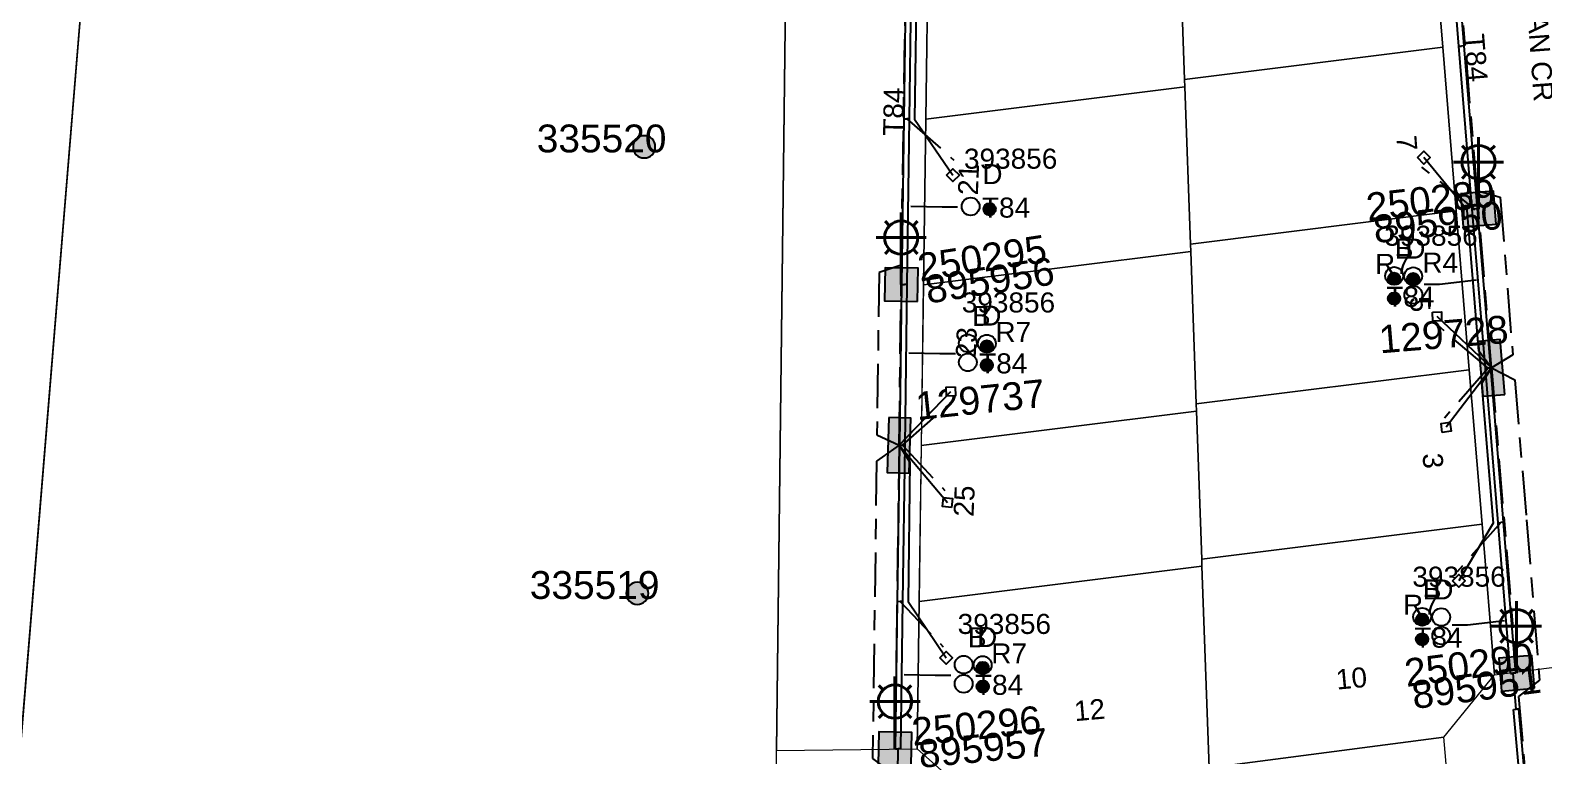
# Model space of a CAD drawing. Header units: metres. Extents: x 301589 to 305563, y 6268713 to 6270518.
# Drawn here: x 303999 to 304135, y 6269248.5 to 6269313.6 of the extents above; entities that cross this region are included whole.
import ezdxf
from ezdxf.enums import TextEntityAlignment as Align

# ---------------------------------------------------------------- set-up
doc = ezdxf.new("R2010")
doc.units = ezdxf.units.M
doc.linetypes.add('Cable Exist UG', pattern=[8.2, 4, -1.2, 1.8, -1.2])
doc.layers.get('0').update_dxf_attribs({"color": 6})
for name, color, linetype in [('_User Miscellaneous12', 7, 'Continuous'), ('Duct_SP_EXT', 7, 'Continuous'), ('Equip_SP_SL_EXT', 7, 'Continuous'), ('Mains_LV_EXT', 5, 'Continuous'), ('Mains_LV_SL_EXT', 4, 'Continuous'), ('Services_SP_EXT', 7, 'Continuous'), ('SupportsOH_SP_TR_HV_LV_SL_EXT', 7, 'Continuous'), ('SupportsUG_SP_LV_EXT', 7, 'Continuous'), ('SupportsUG_SP_LV_SL_EXT', 7, 'Continuous'), ('Trench_SP_EXT', 7, 'Continuous')]:
    doc.layers.add(name, color=color, linetype=linetype)
doc.layers.add('Cadastre Land Parcels_SP_EXT', color=7, linetype='Continuous', lineweight=5)
doc.layers.add('Cadastre Roads_SP_EXT', color=9, linetype='Continuous', lineweight=5)
doc.styles.add('COLUMN_LABEL', font='arial.ttf')
doc.styles.add('iecARIAL', font='arial.ttf', dxfattribs={"height": 2})
doc.styles.add('POLE_LABEL', font='arial.ttf')
doc.styles.get("Standard").update_dxf_attribs({"font": 'arial.ttf'})

# ---------------------------------------------------------------- blocks, each defined once
blk = doc.blocks.new('COLUMN_EXT')
blk.add_hatch(color=256).paths.add_polyline_path([(-1.49, 1.48), (-1.49, -1.49), (1.48, -1.49), (1.48, 1.48)])
blk.add_lwpolyline([(-1.49, -1.49), (1.48, -1.49), (1.48, 1.48), (-1.49, 1.48)], close=True)
for tag, height, style, flags, p in [('ASSET_NUM', 2.5, 'COLUMN_LABEL', 8, (2, 2)), ('STRUCTURE_PLANT_NUMBER', 0.2, 'POLE_LABEL', 9, (1.81, 0.03)), ('STREET_CODE', 0.2, 'COLUMN_LABEL', 9, (1.81, -0.2))]:
    blk.add_attdef(tag, text='', height=height, dxfattribs=dict(style=style, flags=flags)).set_placement(p, align=Align.MIDDLE_LEFT)
at = {"flags": 9}
for tag, p in [('COLUMN_TYPE', (1.81, -0.4)), ('OWNED_BY', (1.81, -0.6)), ('STATE', (1.81, -0.8)), ('USAGE', (1.81, -1)), ('LEGEND', (1.81, -1.2)), ('LOCATION', (1.81, -1.4)), ('STREETNAME', (1.81, -1.6)), ('SUBURB', (1.81, -1.8)), ('NOTES', (1.81, -2))]:
    blk.add_attdef(tag, text='', height=0.2, dxfattribs=at).set_placement(p, align=Align.MIDDLE_LEFT)
at = {"flags": 1}
blk.add_attdef('Z', (1.81, -2.35), '', height=0.2, dxfattribs=at)
blk = doc.blocks.new('PILLAR_EXT')
blk.add_hatch(color=256).paths.add_polyline_path([(-2.475, 0.99), (-2.475, -0.99), (2.475, -0.99), (2.475, 0.99)])
blk.add_lwpolyline([(-2.475, -0.99), (2.475, -0.99), (2.475, 0.99), (-2.475, 0.99)], close=True)
at = {"style": 'iecARIAL', "flags": 8}
blk.add_attdef('ASSET_NUM', (1.5, 3.5), '', height=2.5, dxfattribs=at)
for tag, p, flags in [('OWNED_BY', (0, -0.2), 9), ('STATE', (0, -0.4), 9), ('SUPPORT_TYPE', (0, -0.6), 9), ('USAGE', (0, -0.8), 9), ('LEGEND', (0, -1), 9), ('LOCATION', (0, -1.2), 9), ('NOTES', (0, -1.4), 9), ('STREETNAME', (0, -1.8), 9), ('SUBURB', (0, -2), 1), ('PARENT', (0, -1.6), 9)]:
    blk.add_attdef(tag, p, '', height=0.2, dxfattribs=dict(flags=flags))
blk = doc.blocks.new('DUCT_EXT')
blk.add_circle((0, 0.8), 0.8)
at = {"flags": 1}
blk.add_attdef('Z', (0, 0), '', height=0.2, dxfattribs=at)
at = {"flags": 9}
for tag, p in [('DUCT_CODE', (0, 0)), ('XSECT_TYPE', (0, -0.2)), ('STATE', (0, -0.6)), ('FB_REFERENCE', (0, -0.4)), ('NOTES', (0, -0.8))]:
    blk.add_attdef(tag, text='', height=0.2, dxfattribs=at).set_placement(p, align=Align.MIDDLE_LEFT)
blk = doc.blocks.new('SL_LANTERN_EXT')
at = {"lineweight": 40}
for p, q in [((-1.46, 5.68), (-1.06, 5.28)), ((0, 1.97), (0, 6.47)), ((1.46, 5.68), (1.06, 5.28)), ((-2.25, 4.22), (2.25, 4.22)), ((-1.46, 2.76), (-1.06, 3.16)), ((0, 0), (0, 2.72)), ((1.46, 2.76), (1.06, 3.16))]:
    blk.add_line(p, q, dxfattribs=at)
blk.add_circle((0, 4.22), 1.5, dxfattribs=at)
at = {"style": 'iecARIAL', "flags": 8}
blk.add_attdef('ASSET_NUM', (1.5, 1.5), '', height=2.5, dxfattribs=at)
for tag, p, height, flags in [('CONSTRUCTED_VOLTAGE', (0.98, -0.65), 0.2, 9), ('CONTROL_TYPE', (0.98, -0.85), 0.2, 9), ('LANTERN_PURPOSE', (0.98, -1.05), 0.2, 9), ('LANTERN_TYPE', (0.98, -1.25), 0.2, 9), ('NO_PHASES', (0.98, -1.45), 0.2, 9), ('LNUMBER', (2.18, -3.25), 2.5, 8), ('OPERATING_VOLTAGE', (0.98, -1.65), 0.2, 9), ('ORIENTATION', (0.98, -1.85), 0.2, 9), ('OWNED_BY', (0.98, -2.05), 0.2, 9), ('STATE', (0.98, -2.25), 0.2, 9), ('USAGE', (0.98, -2.45), 0.2, 9), ('CEXIST', (0.98, -2.65), 0.2, 9), ('CNEW', (0.98, -2.85), 0.2, 9), ('CNUMBER', (0.98, -3.05), 0.2, 9), ('CREMOVE', (0.98, -3.25), 0.2, 9), ('CREPLACE', (0.98, -3.45), 0.2, 9), ('LKINGHEIGHT', (0.98, -3.65), 0.2, 9), ('LBRACKET', (0.98, -3.85), 0.2, 9), ('LBRACKETVOCAB', (0.98, -4.05), 0.2, 9), ('LCATEGORY', (0.98, -4.25), 0.2, 9), ('LCHARGE1', (0.98, -4.45), 0.2, 9), ('LCHARGE1PERCENT', (0.98, -4.65), 0.2, 9), ('LCHARGE2', (0.98, -4.85), 0.2, 9), ('LCHARGE2PERCENT', (0.98, -5.05), 0.2, 9), ('LCHARGE3', (0.98, -5.25), 0.2, 9), ('LCHARGE3PERCENT', (0.98, -5.45), 0.2, 9), ('LEXIST', (0.98, -5.65), 0.2, 9), ('LLAMP', (0.98, -5.85), 0.2, 9), ('LLAMPVOCAB', (0.98, -6.05), 0.2, 9), ('LMAST', (0.98, -6.25), 0.2, 9), ('LMASTVOCAB', (0.98, -6.45), 0.2, 9), ('LNEW', (0.98, -6.65), 0.2, 9), ('LANTNUMBER', (0.98, -6.85), 0.2, 9), ('LOUTREACH', (0.98, -7.25), 0.2, 9), ('LOUTREACHVOCAB', (0.98, -7.45), 0.2, 9), ('LRATECODE', (0.98, -7.65), 0.2, 9), ('LREMOVE', (0.98, -7.85), 0.2, 9), ('LREPLACE', (0.98, -8.05), 0.2, 9), ('LTYPE', (0.98, -8.25), 0.2, 9), ('STREETNAME', (0.98, -9.25), 0.2, 9), ('SUBURB', (0.98, -9.45), 0.2, 1), ('LTYPEVOCAB', (0.98, -8.45), 0.2, 9), ('LEGEND', (0.98, -8.65), 0.2, 9), ('LOCATION', (0.98, -8.85), 0.2, 9), ('NOTES', (0.98, -9.05), 0.2, 9)]:
    blk.add_attdef(tag, p, '', height=height, dxfattribs=dict(flags=flags))
blk = doc.blocks.new('CCP_EXT')
at = {"flags": 9}
for tag, p in [('LEGEND', (0, -1.4)), ('STATE', (0, -1.8)), ('LIFE_SUPPORT', (0, -1.6)), ('NOTES', (0, -2))]:
    blk.add_attdef(tag, text='', height=0.2, dxfattribs=at).set_placement(p, align=Align.MIDDLE_LEFT)
blk.add_wipeout([(0, 0.57), (0.57, 0), (0, -0.57), (-0.57, 0)])
blk.add_lwpolyline([(-0.57, 0), (0, 0.57), (0.57, 0), (0, -0.57), (-0.57, 0)])
at = {"flags": 1}
blk.add_attdef('Z', (0, 0), '', height=0.2, dxfattribs=at)
at = {"flags": 9}
for tag, p in [('CCP_TYPE', (0, 0)), ('CONSTRUCTED_VOLTAGE', (0, -0.2)), ('OPERATING_VOLTAGE', (0, -0.6)), ('ORIENTATION', (0, -0.8)), ('OWNED_BY', (0, -1)), ('NO_PHASES', (0, -0.4)), ('USAGE', (0, -1.2))]:
    blk.add_attdef(tag, text='', height=0.2, dxfattribs=at).set_placement(p, align=Align.MIDDLE_LEFT)
blk = doc.blocks.new('POLE_EXT')
blk.add_hatch(color=256).paths.add_polyline_path([(-1, 0, 1), (1, 0, 1)])
blk.add_lwpolyline([(-1, 0, 1), (1, 0, 1)], format="xyb", close=True)
for tag, height, flags, p in [('pNumber', 2.5, 8, (-17.84, 2.07)), ('OWNED_BY', 0.2, 9, (1.35, -0.4)), ('SPECIAL_USE', 0.2, 9, (1.35, -0.8)), ('STATE', 0.2, 9, (1.35, -1)), ('cLV', 0.2, 9, (1.35, -1.4)), ('PARENT', 0.2, 9, (1.35, -0.6)), ('USAGE', 0.2, 9, (1.35, -1.2)), ('hDepth', 0.2, 9, (1.35, -1.6)), ('hDia', 0.2, 9, (1.35, -1.8)), ('cHV', 0.2, 9, (1.35, -2)), ('LBRACKET', 0.2, 9, (1.35, -2.2)), ('LExisting', 0.2, 9, (1.35, -2.4)), ('LANTNUMBER', 0.2, 9, (1.35, -2.6)), ('LOther', 0.2, 9, (1.35, -2.8)), ('cLinedev', 0.2, 9, (1.35, -3.4)), ('pExisting', 0.2, 9, (1.35, -3.8)), ('LRemove', 0.2, 9, (1.35, -3)), ('LEGEND', 0.2, 9, (1.35, -3.2)), ('LOCATION', 0.2, 9, (1.35, -3.6)), ('PFNUMBER', 0.2, 9, (1.35, -4)), ('pFooting', 0.2, 9, (1.35, -4.4)), ('pNew', 0.2, 9, (1.35, -4.6)), ('pRelocate', 0.2, 9, (1.35, -5)), ('pRemove', 0.2, 9, (1.35, -5.2)), ('pReplace', 0.2, 9, (1.35, -5.4)), ('NEWPFNUMBER', 0.2, 9, (1.35, -4.2)), ('pStay', 0.2, 9, (1.35, -5.6)), ('pType', 0.2, 9, (1.35, -5.8)), ('cspan', 0.2, 9, (1.35, -6)), ('STREETNAME', 0.2, 9, (1.35, -6.2)), ('SUBURB', 0.2, 9, (1.35, -6.4)), ('NOTES', 0.2, 9, (1.35, -6.6)), ('MAINTAINED_BY', 0.2, 9, (1.36, -6.81)), ('OPERATED_BY', 0.2, 9, (1.36, -7.01))]:
    blk.add_attdef(tag, text='', height=height, dxfattribs=dict(flags=flags)).set_placement(p, align=Align.MIDDLE_LEFT)
at = {"style": 'POLE_LABEL'}
for tag, height, flags, p in [('ASSET_NUM', 2.5, 8, (2, 2)), ('STRUCTURE_PLANT_NUMBER', 0.2, 9, (1.35, 0.03)), ('STREET_CODE', 0.2, 9, (1.35, -0.2))]:
    blk.add_attdef(tag, text='', height=height, dxfattribs=dict(at, flags=flags)).set_placement(p, align=Align.MIDDLE_LEFT)
at = {"flags": 1}
blk.add_attdef('Z', (1.35, -7.33), '', height=0.2, dxfattribs=at)
blk = doc.blocks.new('CABLE_LARGE_EXT')
h = blk.add_hatch(color=256)
edge = h.paths.add_edge_path()
edge.add_arc((0, 0.55), 0.55, 0, 360)
blk.add_circle((0, 0.55), 0.55)
at = {"flags": 1}
blk.add_attdef('Z', (0, 0), '', height=0.2, dxfattribs=at)
at = {"flags": 9}
for tag, p in [('COND_CODE', (0, 0)), ('STATE', (0, -0.4)), ('XSECT_SIZE', (0, -0.6)), ('FB_REFERENCE', (0, -0.2)), ('NOTES', (0, -0.8))]:
    blk.add_attdef(tag, text='', height=0.2, dxfattribs=at).set_placement(p, align=Align.MIDDLE_LEFT)

msp = doc.modelspace()

# ---------------------------------------------------------------- linework, layer by layer
at = {"layer": '_User Miscellaneous12'}
for p, q in [((304127.338, 6269312.157), (304126.094, 6269327.305)), ((304127.816, 6269312.196), (304126.572, 6269327.344)), ((304077.497, 6269305.639), (304077.702, 6269320.993)), ((304077.977, 6269305.632), (304078.182, 6269320.987)), ((304127.338, 6269312.157), (304127.577, 6269312.177)), ((304128.53, 6269297.512), (304127.338, 6269312.157)), ((304127.816, 6269312.196), (304127.577, 6269312.177)), ((304129.008, 6269297.551), (304127.816, 6269312.196)), ((304077.292, 6269290.761), (304077.497, 6269305.639)), ((304077.497, 6269305.639), (304077.737, 6269305.636)), ((304077.977, 6269305.632), (304077.737, 6269305.636)), ((304077.771, 6269290.755), (304077.977, 6269305.632)), ((304128.53, 6269297.511), (304128.769, 6269297.531)), ((304128.53, 6269297.512), (304128.769, 6269297.531)), ((304129.72, 6269283.225), (304128.53, 6269297.511)), ((304129.008, 6269297.551), (304128.769, 6269297.531)), ((304129.008, 6269297.551), (304128.769, 6269297.531)), ((304130.198, 6269283.265), (304129.008, 6269297.551)), ((304077.094, 6269276.332), (304077.292, 6269290.761)), ((304077.292, 6269290.761), (304077.531, 6269290.758)), ((304077.292, 6269290.761), (304077.531, 6269290.758)), ((304077.771, 6269290.755), (304077.531, 6269290.758)), ((304077.771, 6269290.755), (304077.531, 6269290.758)), ((304077.574, 6269276.325), (304077.771, 6269290.755)), ((304129.72, 6269283.225), (304129.959, 6269283.245)), ((304129.72, 6269283.225), (304129.959, 6269283.245)), ((304130.86, 6269269.375), (304129.72, 6269283.225)), ((304130.198, 6269283.265), (304129.959, 6269283.245)), ((304130.198, 6269283.264), (304129.959, 6269283.245)), ((304131.339, 6269269.415), (304130.198, 6269283.264)), ((304076.903, 6269262.322), (304077.094, 6269276.332)), ((304077.094, 6269276.332), (304077.334, 6269276.329)), ((304077.094, 6269276.332), (304077.334, 6269276.329)), ((304077.574, 6269276.325), (304077.334, 6269276.329)), ((304077.574, 6269276.325), (304077.334, 6269276.329)), ((304077.383, 6269262.315), (304077.574, 6269276.325)), ((304130.86, 6269269.375), (304131.1, 6269269.395)), ((304131.976, 6269255.826), (304130.86, 6269269.375)), ((304131.339, 6269269.415), (304131.1, 6269269.395)), ((304132.454, 6269255.865), (304131.339, 6269269.415)), ((304076.724, 6269249.092), (304076.903, 6269262.322)), ((304076.903, 6269262.322), (304077.143, 6269262.318)), ((304077.383, 6269262.315), (304077.143, 6269262.318)), ((304077.204, 6269249.086), (304077.383, 6269262.315)), ((304131.976, 6269255.826), (304132.215, 6269255.845)), ((304132.454, 6269255.865), (304132.215, 6269255.845)), ((304132.232, 6269252.604), (304132.471, 6269252.625)), ((304134.034, 6269232.651), (304132.232, 6269252.604)), ((304132.71, 6269252.647), (304132.471, 6269252.625)), ((304134.512, 6269232.694), (304132.71, 6269252.647)), ((304076.724, 6269249.092), (304076.964, 6269249.089)), ((304077.204, 6269249.086), (304076.964, 6269249.089))]:
    msp.add_line(p, q, dxfattribs=at)
at = {"layer": 'Cadastre Land Parcels_SP_EXT', "linetype": 'Continuous'}
for points in [[(304067.397, 6269363.794), (304058.53, 6269361.537), (304036.22, 6269360.145), (304016.749, 6269356.608), (304017.16, 6269353.643), (304011.299, 6269352.379), (304010.966, 6269354.852), (304006.695, 6269354.051), (303983.53, 6269071.668), (304064.024, 6269081.762), (304067.397, 6269363.794)], [(304125.882, 6269312.068), (304124.633, 6269327.24), (304102.136, 6269324.432), (304102.16, 6269323.779), (304102.682, 6269309.168), (304125.882, 6269312.068)], [(304102.706, 6269308.516), (304102.682, 6269309.168), (304102.16, 6269323.779), (304079.634, 6269320.964), (304079.428, 6269305.611), (304102.706, 6269308.516)], [(304127.091, 6269297.367), (304125.882, 6269312.068), (304102.682, 6269309.168), (304102.706, 6269308.516), (304103.211, 6269294.384), (304127.091, 6269297.367)], [(304103.235, 6269293.731), (304103.211, 6269294.384), (304102.706, 6269308.516), (304079.428, 6269305.611), (304079.228, 6269290.736), (304103.235, 6269293.731)], [(304128.264, 6269283.11), (304127.091, 6269297.367), (304103.211, 6269294.384), (304103.235, 6269293.731), (304103.725, 6269280.047), (304128.264, 6269283.11)], [(304103.748, 6269279.394), (304103.725, 6269280.047), (304103.235, 6269293.731), (304079.228, 6269290.736), (304079.033, 6269276.309), (304103.748, 6269279.394)], [(304129.405, 6269269.245), (304128.264, 6269283.11), (304103.725, 6269280.047), (304103.748, 6269279.394), (304104.224, 6269266.1), (304129.405, 6269269.245)], [(304104.247, 6269265.472), (304104.224, 6269266.1), (304103.748, 6269279.394), (304079.033, 6269276.309), (304078.846, 6269262.302), (304104.247, 6269265.472)], [(304125.981, 6269250.129), (304130.517, 6269255.728), (304129.405, 6269269.245), (304104.224, 6269266.1), (304104.247, 6269265.472), (304104.896, 6269247.368), (304125.981, 6269250.129)], [(304104.896, 6269247.368), (304104.247, 6269265.472), (304078.846, 6269262.302), (304078.668, 6269249.072), (304083.582, 6269244.709), (304104.896, 6269247.368)]]:
    msp.add_lwpolyline(points, close=True, dxfattribs=at)
at = {"layer": 'Cadastre Roads_SP_EXT', "linetype": 'Continuous'}
for points in [[(304067.397, 6269363.794), (304066.023, 6269248.942), (304078.668, 6269249.072), (304078.846, 6269262.302), (304079.034, 6269276.309), (304079.228, 6269290.736), (304079.428, 6269305.611), (304079.634, 6269320.964)], [(303997.242, 6269238.824), (304006.695, 6269354.051), (304006.695, 6269354.051), (303999.335, 6269352.678), (303993.178, 6269351.529)]]:
    msp.add_lwpolyline(points, dxfattribs=at)
msp.add_lwpolyline([(304105.468, 6269231.356), (304127.359, 6269234.225), (304125.981, 6269250.129), (304104.896, 6269247.368), (304083.582, 6269244.709), (304083.342, 6269228.593), (304105.468, 6269231.356)], close=True, dxfattribs=at)
at = {"layer": 'Duct_SP_EXT'}
for p, q in [((304127.338, 6269312.157), (304126.094, 6269327.305)), ((304127.816, 6269312.196), (304126.572, 6269327.344)), ((304077.497, 6269305.639), (304077.702, 6269320.993)), ((304077.977, 6269305.632), (304078.182, 6269320.987)), ((304127.338, 6269312.157), (304127.577, 6269312.177)), ((304128.53, 6269297.512), (304127.338, 6269312.157)), ((304127.816, 6269312.196), (304127.577, 6269312.177)), ((304129.008, 6269297.551), (304127.816, 6269312.196)), ((304077.292, 6269290.761), (304077.497, 6269305.639)), ((304077.497, 6269305.639), (304077.737, 6269305.636)), ((304077.977, 6269305.632), (304077.737, 6269305.636)), ((304077.771, 6269290.755), (304077.977, 6269305.632)), ((304128.53, 6269297.511), (304128.769, 6269297.531)), ((304128.53, 6269297.512), (304128.769, 6269297.531)), ((304129.72, 6269283.225), (304128.53, 6269297.511)), ((304129.008, 6269297.551), (304128.769, 6269297.531)), ((304129.008, 6269297.551), (304128.769, 6269297.531)), ((304130.198, 6269283.265), (304129.008, 6269297.551)), ((304077.094, 6269276.332), (304077.292, 6269290.761)), ((304077.292, 6269290.761), (304077.531, 6269290.758)), ((304077.292, 6269290.761), (304077.531, 6269290.758)), ((304077.771, 6269290.755), (304077.531, 6269290.758)), ((304077.771, 6269290.755), (304077.531, 6269290.758)), ((304077.574, 6269276.325), (304077.771, 6269290.755)), ((304129.72, 6269283.225), (304129.959, 6269283.245)), ((304129.72, 6269283.225), (304129.959, 6269283.245)), ((304130.86, 6269269.375), (304129.72, 6269283.225)), ((304130.198, 6269283.265), (304129.959, 6269283.245)), ((304130.198, 6269283.264), (304129.959, 6269283.245)), ((304131.339, 6269269.415), (304130.198, 6269283.264)), ((304076.903, 6269262.322), (304077.094, 6269276.332)), ((304077.094, 6269276.332), (304077.334, 6269276.329)), ((304077.094, 6269276.332), (304077.334, 6269276.329)), ((304077.574, 6269276.325), (304077.334, 6269276.329)), ((304077.574, 6269276.325), (304077.334, 6269276.329)), ((304077.383, 6269262.315), (304077.574, 6269276.325)), ((304130.86, 6269269.375), (304131.1, 6269269.395)), ((304131.976, 6269255.826), (304130.86, 6269269.375)), ((304131.339, 6269269.415), (304131.1, 6269269.395)), ((304132.454, 6269255.865), (304131.339, 6269269.415)), ((304076.724, 6269249.092), (304076.903, 6269262.322)), ((304076.903, 6269262.322), (304077.143, 6269262.318)), ((304077.383, 6269262.315), (304077.143, 6269262.318)), ((304077.204, 6269249.086), (304077.383, 6269262.315)), ((304131.976, 6269255.826), (304132.215, 6269255.845)), ((304132.454, 6269255.865), (304132.215, 6269255.845)), ((304132.232, 6269252.604), (304132.471, 6269252.625)), ((304134.034, 6269232.651), (304132.232, 6269252.604)), ((304132.71, 6269252.647), (304132.471, 6269252.625)), ((304134.512, 6269232.694), (304132.71, 6269252.647)), ((304076.724, 6269249.092), (304076.964, 6269249.089)), ((304077.204, 6269249.086), (304076.964, 6269249.089))]:
    msp.add_line(p, q, dxfattribs=at)
for points in [[(304082.28, 6269297.719), (304080.901, 6269297.72), (304078.102, 6269297.767)], [(304124.211, 6269290.803), (304125.6, 6269290.803), (304128.917, 6269291.192)], [(304082.09, 6269284.55), (304080.71, 6269284.55), (304077.909, 6269284.596)], [(304126.725, 6269260.205), (304128.113, 6269260.209), (304131.429, 6269260.607)], [(304081.67, 6269255.66), (304080.291, 6269255.661), (304077.492, 6269255.707)]]:
    msp.add_lwpolyline(points, dxfattribs=at)
at = {"layer": 'Mains_LV_EXT', "linetype": 'Cable Exist UG'}
for points in [[(304077.641, 6269320.996), (304077.218, 6269292.491), (304075.234, 6269291.855), (304075.234, 6269291.855), (304075.047, 6269277.279), (304077.034, 6269276.335)], [(304130.258, 6269283.275), (304132.351, 6269282.206), (304132.351, 6269282.206), (304133.399, 6269269.642), (304134.504, 6269255.944), (304134.56, 6269255.237), (304132.675, 6269253.764), (304132.675, 6269253.764), (304134.46, 6269233.668), (304134.46, 6269233.668), (304136.632, 6269231.912), (304137.841, 6269217.492), (304135.95, 6269216.461)], [(304077.034, 6269276.335), (304075.01, 6269274.916), (304075.01, 6269274.916), (304074.658, 6269248.211), (304076.619, 6269246.715), (304076.619, 6269246.715), (304076.327, 6269223.026), (304076.142, 6269209.286)]]:
    msp.add_lwpolyline(points, dxfattribs=at)
at = {"layer": 'Mains_LV_SL_EXT', "linetype": 'Cable Exist UG'}
for points in [[(304130.258, 6269283.275), (304129.084, 6269297.537)], [(304077.034, 6269276.335), (304077.231, 6269290.764)], [(304130.258, 6269283.275), (304132.514, 6269255.873)], [(304077.034, 6269276.335), (304076.665, 6269249.096)]]:
    msp.add_lwpolyline(points, dxfattribs=at)
at = {"layer": 'Trench_SP_EXT', "linetype": 'Cable Exist UG'}
for points in [[(304077.737, 6269305.635), (304081.954, 6269301.938)], [(304132.471, 6269252.625), (304132.215, 6269255.845)], [(304076.93, 6269246.958), (304076.964, 6269249.089)]]:
    msp.add_lwpolyline(points, dxfattribs=at)

# ---------------------------------------------------------------- block references
at = {"layer": 'Duct_SP_EXT'}
for name, p in [('DUCT_EXT', (304083.461, 6269296.967)), ('CABLE_LARGE_EXT', (304085.172, 6269296.97)), ('DUCT_EXT', (304121.517, 6269290.738)), ('DUCT_EXT', (304123.226, 6269290.708)), ('CABLE_LARGE_EXT', (304121.517, 6269290.738)), ('DUCT_EXT', (304123.232, 6269289.038)), ('CABLE_LARGE_EXT', (304123.226, 6269290.708)), ('CABLE_LARGE_EXT', (304121.508, 6269288.962)), ('DUCT_EXT', (304083.208, 6269284.692)), ('DUCT_EXT', (304084.917, 6269284.662)), ('CABLE_LARGE_EXT', (304084.917, 6269284.662)), ('DUCT_EXT', (304083.21, 6269282.979)), ('CABLE_LARGE_EXT', (304084.922, 6269282.983)), ('DUCT_EXT', (304124.032, 6269260.133)), ('CABLE_LARGE_EXT', (304124.032, 6269260.133)), ('DUCT_EXT', (304125.74, 6269260.107)), ('CABLE_LARGE_EXT', (304124.023, 6269258.359)), ('DUCT_EXT', (304125.745, 6269258.446)), ('DUCT_EXT', (304082.837, 6269255.829)), ('DUCT_EXT', (304084.545, 6269255.799)), ('CABLE_LARGE_EXT', (304084.545, 6269255.799)), ('DUCT_EXT', (304082.84, 6269254.117)), ('CABLE_LARGE_EXT', (304084.55, 6269254.12))]:
    msp.add_blockref(name, p, dxfattribs=at)
at = {"layer": 'Equip_SP_SL_EXT'}
ref = msp.add_blockref('SL_LANTERN_EXT', (304129.084, 6269297.537), dxfattribs=at)
ref.add_attrib('ASSET_NUM', '250289', dxfattribs={"layer": '0', "height": 2.5, "rotation": 6.60357, "style": 'iecARIAL'}).set_placement((304130.584, 6269299.037), align=Align.MIDDLE_RIGHT)
ref = msp.add_blockref('SL_LANTERN_EXT', (304077.231, 6269290.764), dxfattribs=at)
ref.add_attrib('ASSET_NUM', '250295', dxfattribs={"layer": '0', "height": 2.5, "rotation": 8.66241, "style": 'iecARIAL'}).set_placement((304078.731, 6269292.264), align=Align.MIDDLE_LEFT)
ref = msp.add_blockref('SL_LANTERN_EXT', (304132.514, 6269255.873), dxfattribs=at)
ref.add_attrib('ASSET_NUM', '250290', dxfattribs={"layer": '0', "height": 2.5, "rotation": 7.39272, "style": 'iecARIAL'}).set_placement((304134.014, 6269257.373), align=Align.MIDDLE_RIGHT)
ref = msp.add_blockref('SL_LANTERN_EXT', (304076.665, 6269249.096), dxfattribs=at)
ref.add_attrib('ASSET_NUM', '250296', dxfattribs={"layer": '0', "height": 2.5, "rotation": 5.5293, "style": 'iecARIAL'}).set_placement((304078.165, 6269250.596), align=Align.MIDDLE_LEFT)
at = {"layer": 'SupportsOH_SP_TR_HV_LV_SL_EXT'}
ref = msp.add_blockref('POLE_EXT', (304054.134, 6269303.128), dxfattribs=at)
ref.add_attrib('ASSET_NUM', '335520', dxfattribs={"layer": '0', "height": 2.5, "style": 'POLE_LABEL'}).set_placement((304056.134, 6269303.878), align=Align.MIDDLE_RIGHT)
ref = msp.add_blockref('POLE_EXT', (304053.51, 6269263.036), dxfattribs=at)
ref.add_attrib('ASSET_NUM', '335519', dxfattribs={"layer": '0', "height": 2.5, "style": 'POLE_LABEL'}).set_placement((304055.51, 6269263.786), align=Align.MIDDLE_RIGHT)
at = {"layer": 'SupportsUG_SP_LV_EXT'}
ref = msp.add_blockref('PILLAR_EXT', (304130.258, 6269283.275), dxfattribs=dict(at, rotation=94.66566915680639))
ref.add_attrib('ASSET_NUM', '129728', dxfattribs={"layer": '0', "height": 2.5, "rotation": 4.66567, "style": 'iecARIAL'}).set_placement((304131.758, 6269286.775), align=Align.MIDDLE_RIGHT)
ref = msp.add_blockref('PILLAR_EXT', (304077.034, 6269276.335), dxfattribs=dict(at, rotation=268.1992479400869))
ref.add_attrib('ASSET_NUM', '129737', dxfattribs={"layer": '0', "height": 2.5, "rotation": 5.94435, "style": 'iecARIAL'}).set_placement((304078.534, 6269279.835), align=Align.MIDDLE_LEFT)
at = {"layer": 'SupportsUG_SP_LV_SL_EXT'}
ref = msp.add_blockref('COLUMN_EXT', (304129.084, 6269297.537), dxfattribs=dict(at, rotation=274.6703995264655))
ref.add_attrib('ASSET_NUM', '895950', dxfattribs={"layer": '0', "height": 2.5, "rotation": 6.60357, "style": 'COLUMN_LABEL'}).set_placement((304131.084, 6269298.287), align=Align.TOP_RIGHT)
ref = msp.add_blockref('COLUMN_EXT', (304077.231, 6269290.764), dxfattribs=dict(at, rotation=89.06246323986669))
ref.add_attrib('ASSET_NUM', '895956', dxfattribs={"layer": '0', "height": 2.5, "rotation": 8.66241, "style": 'COLUMN_LABEL'}).set_placement((304079.231, 6269291.514), align=Align.TOP_LEFT)
ref = msp.add_blockref('COLUMN_EXT', (304132.514, 6269255.873), dxfattribs=dict(at, rotation=94.67059305565253))
ref.add_attrib('ASSET_NUM', '895951', dxfattribs={"layer": '0', "height": 2.5, "rotation": 7.39272, "style": 'COLUMN_LABEL'}).set_placement((304134.514, 6269256.623), align=Align.TOP_RIGHT)
ref = msp.add_blockref('COLUMN_EXT', (304076.665, 6269249.096), dxfattribs=dict(at, rotation=89.06251844507217))
ref.add_attrib('ASSET_NUM', '895957', dxfattribs={"layer": '0', "height": 2.5, "rotation": 5.5293, "style": 'COLUMN_LABEL'}).set_placement((304078.665, 6269249.846), align=Align.TOP_LEFT)

# ---------------------------------------------------------------- texts
at = {"layer": 'Cadastre Roads_SP_EXT'}
msp.add_text('LILLIAN CR', height=1.8, rotation=274.22175, dxfattribs=at).set_placement((304133.086, 6269320.507))
at = {"layer": 'Defpoints'}
for s, rotation, p in [('7', 274.22171, (304121.706, 6269304.105)), ('21', 87.67542, (304084.111, 6269298.755)), ('5', 274.22199, (304122.897, 6269289.628)), ('23', 87.67421, (304083.914, 6269284.105)), ('3', 274.22234, (304124.054, 6269275.569)), ('25', 87.6777, (304083.722, 6269269.89)), ('10', 5.26125, (304116.364, 6269254.389)), ('12', 4.96926, (304092.832, 6269251.556))]:
    msp.add_text(s, height=1.8, rotation=rotation, dxfattribs=at).set_placement(p)
at = {"layer": 'Duct_SP_EXT'}
for s, p in [('393856', (304082.86, 6269301.163)), ('D', (304084.514, 6269299.778)), ('T84', (304084.473, 6269296.771)), ('393856', (304120.629, 6269294.248)), ('B', (304121.57, 6269293.095)), ('D', (304122.513, 6269293.092)), ('R7', (304119.791, 6269291.719)), ('R4', (304124.041, 6269291.83)), ('393856', (304082.664, 6269288.254)), ('B', (304083.581, 6269287.05)), ('D', (304084.413, 6269287.08)), ('R7', (304085.687, 6269285.603)), ('T84', (304084.224, 6269282.785)), ('393856', (304123.148, 6269263.635)), ('B', (304124.086, 6269262.485)), ('D', (304125.027, 6269262.487)), ('R7', (304122.307, 6269261.109)), ('393856', (304082.295, 6269259.392)), ('B', (304083.21, 6269258.187)), ('D', (304084.04, 6269258.215)), ('T84', (304123.324, 6269258.162)), ('R7', (304085.315, 6269256.741)), ('T84', (304083.853, 6269253.924))]:
    msp.add_text(s, height=1.8, dxfattribs=at).set_placement(p)
at = {"layer": 'Mains_LV_EXT'}
for rotation, p in [(274.64529, (304127.79, 6269313.205)), (88.97698, (304077.391, 6269304.106))]:
    msp.add_text('T84', height=1.8, rotation=rotation, dxfattribs=at).set_placement(p)

# ---------------------------------------------------------------- next in the draw order: block references
at = {"layer": 'Services_SP_EXT'}
for p in [(304124.189, 6269302.154), (304081.878, 6269300.577), (304127.324, 6269264.172), (304081.277, 6269257.257)]:
    msp.add_blockref('CCP_EXT', p, dxfattribs=at)
for p, rotation in [((304125.365, 6269287.886), 316.6656688659094), ((304081.681, 6269281.162), 226.1992480110826), ((304126.182, 6269277.944), 52.66566927151109), ((304081.385, 6269271.193), 130.1992478137643)]:
    msp.add_blockref('CCP_EXT', p, dxfattribs=dict(at, rotation=rotation))

# ---------------------------------------------------------------- next in the draw order: block references
for p in [(304124.189, 6269302.154), (304081.878, 6269300.577), (304127.324, 6269264.172), (304081.277, 6269257.257)]:
    msp.add_blockref('CCP_EXT', p, dxfattribs=at)
for p, rotation in [((304125.365, 6269287.886), 316.6656688659094), ((304081.681, 6269281.162), 226.1992480110826), ((304126.182, 6269277.944), 52.66566927151109), ((304081.385, 6269271.193), 130.1992478137643)]:
    msp.add_blockref('CCP_EXT', p, dxfattribs=dict(at, rotation=rotation))

# ---------------------------------------------------------------- next in the draw order: linework, layer by layer
at = {"layer": 'Cadastre Roads_SP_EXT', "linetype": 'Continuous'}
msp.add_lwpolyline([(304124.633, 6269327.24), (304125.882, 6269312.068), (304127.091, 6269297.367), (304128.264, 6269283.11), (304129.405, 6269269.245), (304130.517, 6269255.728), (304146.423, 6269257.746)], dxfattribs=at)
at = {"layer": 'Mains_LV_EXT', "linetype": 'Cable Exist UG'}
msp.add_lwpolyline([(304126.63, 6269327.38), (304128.937, 6269299.214), (304131.034, 6269298.601), (304131.034, 6269298.601), (304132.167, 6269284.438), (304130.258, 6269283.275)], dxfattribs=at)
at = {"layer": 'Services_SP_EXT'}
for points in [[(304077.641, 6269320.996), (304078.624, 6269319.709), (304078.624, 6269319.709), (304078.433, 6269305.625), (304081.878, 6269300.577)], [(304130.258, 6269283.275), (304129.13, 6269284.793), (304129.13, 6269284.793), (304128.087, 6269297.455), (304124.189, 6269302.154)], [(304130.258, 6269283.275), (304125.365, 6269287.886)], [(304130.258, 6269283.275), (304126.182, 6269277.944)], [(304130.258, 6269283.275), (304129.368, 6269281.888), (304129.368, 6269281.888), (304130.402, 6269269.334), (304127.324, 6269264.172)], [(304077.034, 6269276.335), (304081.681, 6269281.162)], [(304077.034, 6269276.335), (304081.385, 6269271.193)], [(304077.034, 6269276.335), (304078.01, 6269274.806), (304078.01, 6269274.806), (304077.845, 6269262.311), (304081.277, 6269257.257)]]:
    msp.add_lwpolyline(points, dxfattribs=at)
at = {"layer": 'Trench_SP_EXT', "linetype": 'Cable Exist UG'}
for points in [[(304128.769, 6269297.531), (304124.011, 6269301.313)], [(304129.959, 6269283.245), (304125.454, 6269287.081)], [(304129.959, 6269283.245), (304126.032, 6269278.779)], [(304077.334, 6269276.329), (304081.808, 6269280.27)], [(304077.334, 6269276.329), (304081.155, 6269272.258)], [(304131.1, 6269269.395), (304127.187, 6269264.982)], [(304077.143, 6269262.318), (304081.008, 6269258.241)]]:
    msp.add_lwpolyline(points, dxfattribs=at)

# ---------------------------------------------------------------- next in the draw order: texts
at = {"layer": 'Duct_SP_EXT'}
msp.add_text('T84', height=1.8, dxfattribs=at).set_placement((304120.81, 6269288.762))

doc.saveas('drawing.dxf')
